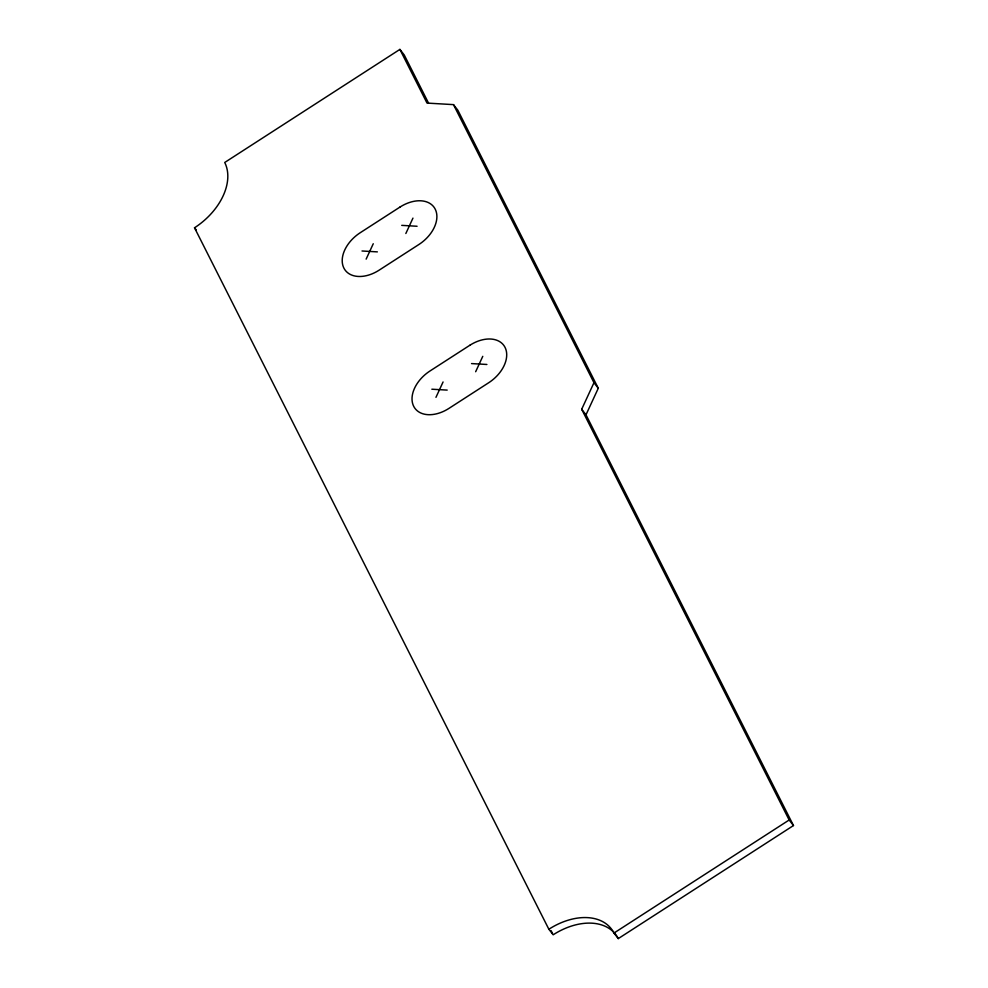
<?xml version="1.0" encoding="UTF-8"?>
<svg xmlns="http://www.w3.org/2000/svg" width="988" height="988" viewBox="0 0 988 988"><rect width="100%" height="100%" fill="white"/><g stroke="black" fill="none" stroke-linecap="round" stroke-linejoin="round"><path stroke-width="1.48" d="M366.14 259.128L373.254 243.74M405.846 233.501L412.959 218.113M435.955 397.349L443.069 381.961M475.66 371.723L482.774 356.335M581.685 409.267L593.961 382.714L453.492 104.629L427.014 103.085L399.905 49.4L224.721 162.477A56.983 38.322 -37.9 0 1 194.525 227.783L548.859 929.251L553.181 934.796A56.983 38.322 -37.9 0 1 618.278 938.6L793.475 825.548L585.995 414.812L581.685 409.267L789.153 820.003L793.475 825.548M585.995 414.812L598.283 388.259L457.815 110.174L453.492 104.629M548.859 929.251A56.983 38.322 -37.9 0 1 613.968 933.055L789.153 820.003M401.733 225.363L417.072 226.264M362.016 250.989L377.367 251.878M471.548 363.584L486.899 364.473M431.842 389.21L447.181 390.099M399.905 49.4L404.216 54.945L428.557 103.123M593.961 382.714L598.283 388.259M194.525 227.783L196.254 230.006M613.968 933.055L618.278 938.6M551.094 930.671L552.49 933.425M399.942 207.097L360.237 232.723A30.863 20.76 -37.9 0 0 343.886 268.094A30.863 20.76 -37.9 0 0 379.145 270.156L418.85 244.53A30.863 20.76 -37.9 0 0 435.214 209.16A30.863 20.76 -37.9 0 0 399.942 207.097M469.769 345.318L430.064 370.932A30.863 20.76 -37.9 0 0 413.7 406.315A30.863 20.76 -37.9 0 0 448.972 408.377L488.677 382.751A30.863 20.76 -37.9 0 0 505.029 347.368A30.863 20.76 -37.9 0 0 469.769 345.318"/></g></svg>
